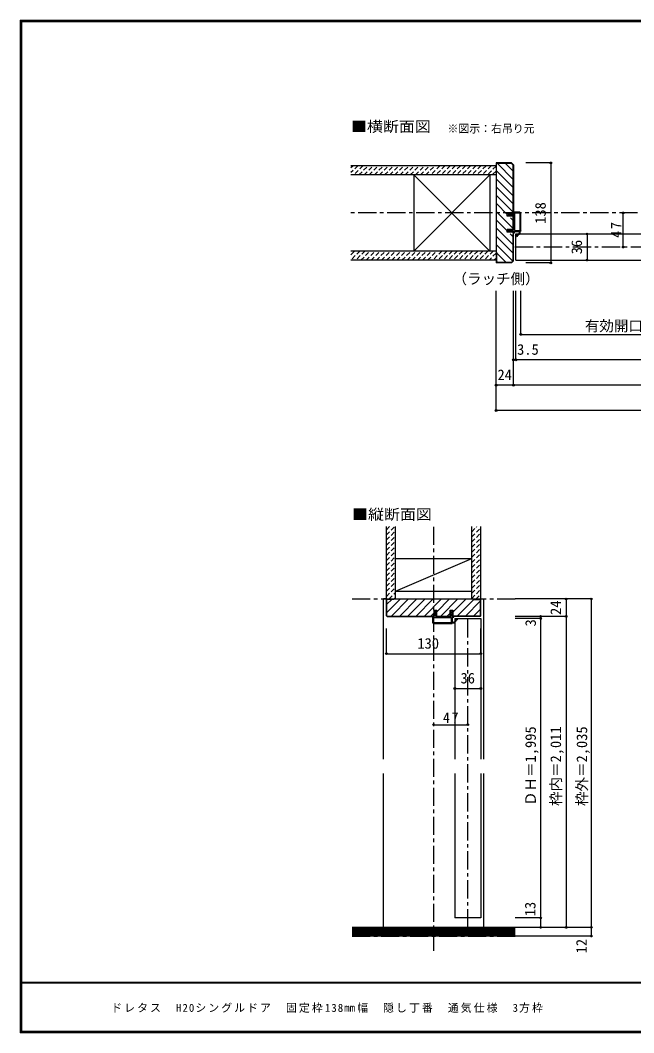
# Model space of a CAD drawing. Units: millimetres at full size, sheet at 1:5. Extents: x -973 to 977, y -718 to 696.
# Drawn here: x -973 to -127, y -701 to 696 of the extents above; entities that cross this region are included whole.
import ezdxf
from ezdxf.enums import TextEntityAlignment as Align

# ---------------------------------------------------------------- set-up
doc = ezdxf.new("R2010")
doc.units = ezdxf.units.MM
doc.header["$LTSCALE"] = 5
doc.header["$PDMODE"] = 32
doc.header["$PDSIZE"] = 2.5
doc.linetypes.add('CHAIN1', pattern=[8, 5, -1, 1, -1])
doc.linetypes.add('DASHED1', pattern=[1.8, 1.2, -0.6])
for name, color, linetype in [('0-0_補助線', 7, 'Continuous'), ('0-1_通り芯', 4, 'CHAIN1'), ('0-3_仕上げ', 2, 'Continuous'), ('0-4_枠', 3, 'Continuous'), ('0-6_扉', 6, 'Continuous'), ('0-A_文字', 3, 'Continuous'), ('0-B_寸法', 7, 'Continuous'), ('0-C_ハッチ', 4, 'DASHED1'), ('F-1_枠', 6, 'Continuous'), ('F-A_文字', 7, 'Continuous')]:
    doc.layers.add(name, color=color, linetype=linetype)
doc.styles.add('ＭＳ ゴシック', font='')
doc.styles.get('ＭＳ ゴシック').set_extended_font_data('MS Gothic')

# ---------------------------------------------------------------- blocks, each defined once
blk = doc.blocks.new('2')
at = {"layer": '0-0_補助線'}
for p, q in [((-9.846, -9.622), (-9.846, 15.078)), ((-8.846, 16.078), (0.354, 16.078)), ((-8.846, 15.878), (0.637, 15.878)), ((-8.446, 14.378), (-8.446, -8.922)), ((-8.146, 14.678), (-1.546, 14.678)), ((-1.246, 14.378), (-1.246, -8.922)), ((0.154, 11.653), (2.154, 11.653)), ((0.154, 11.653), (0.154, -8.497)), ((2.154, 10.953), (2.154, 11.653)), ((3.154, 11.653), (2.512, 10.83)), ((3.154, 11.653), (6.154, 11.653)), ((4.154, 13.753), (4.154, 13.053)), ((5.154, 13.053), (4.512, 13.876)), ((7.154, 13.053), (5.154, 13.053)), ((6.154, 10.953), (6.154, 11.653)), ((7.558, 12.258), (6.516, 10.835)), ((-1.48, -10.622), (-8.846, -10.622)), ((-1.546, -9.222), (-8.146, -9.222)), ((-1.189, -10.85), (-0.732, -12.694)), ((0.354, -12.922), (-0.441, -12.922)), ((0.154, -8.497), (2.154, -8.497)), ((4.154, -9.897), (0.154, -9.897)), ((0.154, -9.897), (0.154, -10.622)), ((0.154, -10.622), (0.645, -12.548)), ((2.154, -7.797), (2.154, -8.497)), ((3.154, -8.497), (2.512, -7.674)), ((3.154, -8.497), (6.154, -8.497)), ((4.154, -10.597), (4.154, -9.897)), ((5.154, -9.897), (4.512, -10.72)), ((7.154, -9.897), (5.154, -9.897)), ((6.154, -7.797), (6.154, -8.497)), ((7.558, -9.101), (6.516, -7.679))]:
    blk.add_line(p, q, dxfattribs=at)
for points in [[(-9.646, 15.078), (-9.646, -9.622), (-9.846, -9.622)], [(4.154, 13.053), (0.154, 13.053), (0.649, 15.723)]]:
    blk.add_lwpolyline(points, dxfattribs=at)
for centre, radius, start, end in [((-8.846, 15.078), 1, 90, 180), ((-8.846, 15.078), 0.8, 90, 180), ((-8.146, 14.378), 0.3, 90, 180), ((-1.546, 14.378), 0.3, 0, 90), ((0.354, 15.778), 0.3, 349.49875, 90), ((2.354, 10.953), 0.2, 180, 322.03043), ((4.354, 13.753), 0.2, 37.96957, 180), ((6.354, 10.953), 0.2, 180, 323.78053), ((7.154, 12.553), 0.5, 323.78053, 90), ((-8.846, -9.622), 1, 180, 270), ((-2.846, -10.72), 6, 179.06153, 259.29815), ((-8.146, -8.922), 0.3, 180, 270), ((-2.846, -10.72), 5.3, 178.93757, 259.29815), ((-1.546, -8.922), 0.3, 270, 0), ((-1.48, -10.922), 0.3, 13.9282, 90), ((-0.441, -12.622), 0.3, 193.9282, 270), ((0.354, -12.622), 0.3, 270, 14.29438), ((2.354, -7.797), 0.2, 37.96957, 180), ((4.354, -10.597), 0.2, 180, 322.03043), ((6.354, -7.797), 0.2, 36.21947, 180), ((7.154, -9.397), 0.5, 270, 36.21947), ((-3.896, -16.272), 0.35, 259.29815, 79.29815)]:
    blk.add_arc(centre, radius, start, end, dxfattribs=at)
blk.add_point((-3.896, -16.622), dxfattribs=at)

msp = doc.modelspace()

# ---------------------------------------------------------------- linework, layer by layer
at = {"layer": '0-1_通り芯'}
for p, q in [((517.653, 430), (-517.347, 430)), ((293.653, 383), (-293.347, 383)), ((-403.347, -587.913), (-403.347, -2.5)), ((-515.847, -102.5), (-290.847, -102.5)), ((-356.347, -555.5), (-356.347, -126.5)), ((-515.847, -567.5), (-290.847, -567.5))]:
    msp.add_line(p, q, dxfattribs=at)
at = {"layer": '0-3_仕上げ'}
for p, q in [((-317.347, 495), (-517.347, 495)), ((-317.347, 482.5), (-517.347, 482.5)), ((-317.347, 377.5), (-517.347, 377.5)), ((-317.347, 365), (-517.347, 365)), ((-468.347, -102.5), (-468.347, -2.5)), ((-455.847, -102.5), (-455.847, -2.5)), ((-350.847, -102.5), (-350.847, -2.5)), ((-338.347, -102.5), (-338.347, -2.5)), ((-290.847, -555.5), (-515.847, -555.5)), ((-290.847, -567.5), (-515.847, -567.5))]:
    msp.add_line(p, q, dxfattribs=at)
at = {"layer": '0-3_仕上げ', "color": 3}
for p, q in [((-430.847, 482.5), (-430.847, 377.5)), ((-325.847, 482.5), (-325.847, 377.5)), ((-455.847, -46.5), (-350.847, -46.5)), ((-455.847, -91.5), (-350.847, -91.5))]:
    msp.add_line(p, q, dxfattribs=at)
at = {"layer": '0-3_仕上げ', "color": 7}
for p, q in [((-325.847, 377.5), (-430.847, 482.5)), ((-430.847, 377.5), (-325.847, 482.5)), ((-455.847, -91.5), (-350.847, -46.5)), ((-290.847, -557), (-515.847, -557)), ((-290.847, -558.5), (-515.847, -558.5)), ((-290.847, -560), (-515.847, -560)), ((-290.847, -561.5), (-515.847, -561.5)), ((-290.847, -563), (-515.847, -563)), ((-290.847, -564.5), (-515.847, -564.5)), ((-290.847, -566), (-515.847, -566))]:
    msp.add_line(p, q, dxfattribs=at)
at = {"layer": '0-4_枠'}
for p, q in [((-296.175, 499), (-317.347, 499)), ((-317.347, 499), (-317.347, 361)), ((-296.383, 498.5), (-293.847, 495.964)), ((-296.175, 499), (-293.347, 496.172)), ((-293.847, 427), (-293.847, 495.964)), ((-293.347, 496.172), (-293.347, 427)), ((-316.847, 484), (-317.347, 484)), ((-293.347, 425.8), (-301.847, 425.8)), ((-293.847, 407.2), (-293.847, 425.8)), ((-293.347, 407.2), (-293.347, 425.8)), ((-301.847, 403.5), (-301.847, 407.2)), ((-293.347, 407.2), (-301.847, 407.2)), ((-293.347, 403.5), (-301.847, 403.5)), ((-293.847, 364.036), (-293.847, 401)), ((-293.347, 363.828), (-293.347, 401)), ((-316.847, 376), (-317.347, 376)), ((-316.847, 376), (-316.847, 361.5)), ((-296.382, 361.5), (-293.847, 364.036)), ((-296.175, 361), (-293.347, 363.828)), ((-296.175, 361), (-317.347, 361)), ((-296.382, 361.5), (-316.847, 361.5)), ((-468.347, -102.5), (-338.347, -102.5)), ((-467.847, -125.586), (-467.847, -103)), ((-458.347, -103), (-467.847, -103)), ((-458.347, -102.5), (-458.347, -103)), ((-348.347, -103), (-348.347, -102.5)), ((-348.347, -103), (-338.847, -103)), ((-338.847, -125.586), (-338.847, -103)), ((-467.433, -126), (-467.847, -125.586)), ((-402.847, -118), (-399.147, -118)), ((-402.847, -126.5), (-402.847, -118)), ((-399.147, -126.5), (-399.147, -118)), ((-380.547, -126.5), (-380.547, -118)), ((-339.261, -126), (-338.847, -125.586)), ((-467.64, -126.5), (-402.847, -126.5)), ((-467.433, -126), (-402.847, -126)), ((-399.147, -126), (-380.547, -126)), ((-399.147, -126.5), (-380.547, -126.5)), ((-339.261, -126), (-376.847, -126)), ((-339.054, -126.5), (-376.847, -126.5))]:
    msp.add_line(p, q, dxfattribs=at)
at = {"layer": '0-4_枠', "color": 4}
for p, q in [((-468.347, -102.5), (-472.347, -102.5)), ((-472.347, -323.25), (-472.347, -102.5)), ((-338.347, -102.5), (-334.347, -102.5)), ((-334.347, -323.25), (-334.347, -102.5)), ((-472.347, -555.5), (-472.347, -343.25)), ((-334.347, -555.5), (-334.347, -343.25))]:
    msp.add_line(p, q, dxfattribs=at)
at = {"layer": '0-4_枠'}
for points in [[(-316.847, 484), (-316.847, 498.5), (-296.383, 498.5)], [(-301.847, 425.8), (-301.847, 429.5), (-293.347, 429.5)], [(-467.64, -126.5), (-468.347, -125.793), (-468.347, -102.5)], [(-339.054, -126.5), (-338.347, -125.793), (-338.347, -102.5)], [(-380.547, -118), (-376.847, -118), (-376.847, -126.5)]]:
    msp.add_lwpolyline(points, dxfattribs=at)
at = {"layer": '0-6_扉'}
for p, q in [((-289.847, 401), (-8.347, 401)), ((-289.847, 365), (-289.847, 401)), ((-289.847, 365), (-8.347, 365)), ((-374.347, -129.5), (-374.347, -323.25)), ((-374.347, -129.5), (-338.347, -129.5)), ((-338.347, -129.5), (-338.347, -323.25)), ((-374.347, -343.25), (-374.347, -542.5)), ((-338.347, -343.25), (-338.347, -542.5)), ((-338.347, -542.5), (-374.347, -542.5))]:
    msp.add_line(p, q, dxfattribs=at)
at = {"layer": '0-B_寸法', "color": 4}
for p, q in [((-241.925, 499), (-276.447, 499)), ((-241.925, 499), (-241.925, 361)), ((-141.925, 383), (-141.925, 430)), ((-191.925, 401), (-191.925, 365)), ((-241.925, 361), (-276.447, 361)), ((-317.347, 157.5), (-317.347, 322.5)), ((-293.347, 192.5), (-293.347, 322.5)), ((-289.847, 227.5), (-289.847, 322.5)), ((-283.347, 262.5), (-283.347, 322.5)), ((-283.347, 262.5), (256.553, 262.5)), ((293.653, 227.5), (-293.347, 227.5)), ((317.653, 192.5), (-317.347, 192.5)), ((317.653, 157.5), (-317.347, 157.5)), ((-185.99, -102.5), (-290.847, -102.5)), ((-220.847, -102.5), (-220.847, -555.5)), ((-185.99, -102.5), (-185.99, -567.5)), ((-220.847, -126.5), (-290.847, -126.5)), ((-255.847, -129.5), (-290.847, -129.5)), ((-255.847, -126.5), (-255.847, -555.5)), ((-468.347, -177.922), (-468.347, -143.4)), ((-338.347, -177.922), (-338.347, -143.4)), ((-468.347, -177.922), (-338.347, -177.922)), ((-374.347, -225.882), (-338.347, -225.882)), ((-403.347, -275.882), (-356.347, -275.882)), ((-255.847, -542.5), (-290.847, -542.5)), ((-185.99, -555.5), (-290.847, -555.5)), ((-185.99, -567.5), (-290.847, -567.5))]:
    msp.add_line(p, q, dxfattribs=at)
at = {"layer": '0-B_寸法'}
for p in [(-241.925, 499), (-141.925, 430), (-191.925, 401), (-141.925, 383), (-191.925, 365), (-241.925, 361), (-283.347, 262.5), (-293.347, 227.5), (-289.847, 227.5), (-317.347, 192.5), (-293.347, 192.5), (-317.347, 157.5), (-220.847, -102.5), (-185.99, -102.5), (-255.847, -126.5), (-220.847, -126.5), (-255.847, -129.5), (-468.347, -177.922), (-338.347, -177.922), (-374.347, -225.882), (-338.347, -225.882), (-403.347, -275.882), (-356.347, -275.882), (-255.847, -542.5), (-255.847, -555.5), (-220.847, -555.5), (-185.99, -555.5), (-185.99, -567.5)]:
    msp.add_point(p, dxfattribs=at)
at = {"layer": '0-C_ハッチ'}
for p, q in [((-517.347, 492.668), (-515.015, 495)), ((-507.944, 495), (-517.347, 485.597)), ((-500.873, 495), (-513.373, 482.5)), ((-506.302, 482.5), (-493.802, 495)), ((-499.231, 482.5), (-486.731, 495)), ((-492.16, 482.5), (-479.66, 495)), ((-485.089, 482.5), (-472.589, 495)), ((-478.018, 482.5), (-465.518, 495)), ((-470.947, 482.5), (-458.447, 495)), ((-463.876, 482.5), (-451.376, 495)), ((-456.805, 482.5), (-444.305, 495)), ((-449.734, 482.5), (-437.234, 495)), ((-442.662, 482.5), (-430.162, 495)), ((-435.591, 482.5), (-423.091, 495)), ((-428.52, 482.5), (-416.02, 495)), ((-421.449, 482.5), (-408.949, 495)), ((-414.378, 482.5), (-401.878, 495)), ((-394.807, 495), (-407.307, 482.5)), ((-387.736, 495), (-400.236, 482.5)), ((-380.665, 495), (-393.165, 482.5)), ((-373.594, 495), (-386.094, 482.5)), ((-366.523, 495), (-379.023, 482.5)), ((-359.452, 495), (-371.952, 482.5)), ((-352.381, 495), (-364.881, 482.5)), ((-345.31, 495), (-357.81, 482.5)), ((-338.239, 495), (-350.739, 482.5)), ((-331.168, 495), (-343.668, 482.5)), ((-324.096, 495), (-336.596, 482.5)), ((-317.347, 494.678), (-329.525, 482.5)), ((-317.347, 487.607), (-322.454, 482.5)), ((-517.347, 372.46), (-512.307, 377.5)), ((-505.236, 377.5), (-517.347, 365.389)), ((-498.165, 377.5), (-510.665, 365)), ((-503.594, 365), (-491.094, 377.5)), ((-496.523, 365), (-484.023, 377.5)), ((-489.452, 365), (-476.952, 377.5)), ((-482.381, 365), (-469.881, 377.5)), ((-475.31, 365), (-462.81, 377.5)), ((-468.239, 365), (-455.739, 377.5)), ((-461.168, 365), (-448.668, 377.5)), ((-454.096, 365), (-441.596, 377.5)), ((-447.025, 365), (-434.525, 377.5)), ((-439.954, 365), (-427.454, 377.5)), ((-432.883, 365), (-420.383, 377.5)), ((-425.812, 365), (-413.312, 377.5)), ((-418.741, 365), (-406.241, 377.5)), ((-411.67, 365), (-399.17, 377.5)), ((-392.099, 377.5), (-404.599, 365)), ((-385.028, 377.5), (-397.528, 365)), ((-377.957, 377.5), (-390.457, 365)), ((-370.886, 377.5), (-383.386, 365)), ((-363.815, 377.5), (-376.315, 365)), ((-356.744, 377.5), (-369.244, 365)), ((-349.673, 377.5), (-362.173, 365)), ((-342.601, 377.5), (-355.101, 365)), ((-335.53, 377.5), (-348.03, 365)), ((-328.459, 377.5), (-340.959, 365)), ((-321.388, 377.5), (-333.888, 365)), ((-317.347, 374.47), (-326.817, 365)), ((-317.347, 367.399), (-319.746, 365)), ((-468.347, -14.04), (-456.807, -2.5)), ((-468.347, -6.969), (-463.878, -2.5)), ((-468.347, -21.111), (-455.847, -8.611)), ((-350.847, -9.677), (-343.67, -2.5)), ((-350.847, -2.606), (-350.741, -2.5)), ((-350.847, -16.748), (-338.347, -4.248)), ((-350.847, -23.819), (-338.347, -11.319)), ((-468.347, -28.182), (-455.847, -15.682)), ((-468.347, -35.253), (-455.847, -22.753)), ((-350.847, -30.89), (-338.347, -18.39)), ((-350.847, -37.961), (-338.347, -25.461)), ((-468.347, -42.324), (-455.847, -29.824)), ((-468.347, -49.395), (-455.847, -36.895)), ((-350.847, -45.032), (-338.347, -32.532)), ((-350.847, -52.103), (-338.347, -39.603)), ((-468.347, -56.466), (-455.847, -43.966)), ((-468.347, -63.537), (-455.847, -51.037)), ((-350.847, -59.174), (-338.347, -46.674)), ((-350.847, -66.246), (-338.347, -53.746)), ((-468.347, -70.608), (-455.847, -58.108)), ((-468.347, -77.679), (-455.847, -65.179)), ((-350.847, -73.317), (-338.347, -60.817)), ((-350.847, -80.388), (-338.347, -67.888)), ((-468.347, -84.751), (-455.847, -72.251)), ((-468.347, -91.822), (-455.847, -79.322)), ((-350.847, -87.459), (-338.347, -74.959)), ((-350.847, -94.53), (-338.347, -82.03)), ((-468.347, -98.893), (-455.847, -86.393)), ((-464.811, -102.428), (-455.847, -93.464)), ((-350.847, -101.601), (-338.347, -89.101)), ((-344.675, -102.5), (-338.347, -96.172)), ((-457.812, -102.5), (-455.847, -100.535))]:
    msp.add_line(p, q, dxfattribs=at)
at = {"layer": '0-C_ハッチ', "linetype": 'Continuous'}
for p, q in [((-315.994, 498.5), (-293.847, 476.353)), ((-304.68, 498.5), (-293.847, 487.666)), ((-317.347, 477.225), (-293.847, 453.725)), ((-316.847, 488.039), (-293.847, 465.039)), ((-317.347, 465.912), (-293.847, 442.412)), ((-317.347, 454.598), (-293.847, 431.098)), ((-317.347, 443.284), (-301.063, 427)), ((-317.347, 431.97), (-293.847, 408.47)), ((-317.347, 420.657), (-301.39, 404.7)), ((-297.363, 423.3), (-293.847, 419.784)), ((-317.347, 409.343), (-293.847, 385.843)), ((-317.347, 398.029), (-293.847, 374.529)), ((-297.69, 401), (-293.847, 397.157)), ((-317.347, 386.716), (-294.257, 363.626)), ((-316.847, 374.902), (-303.445, 361.5)), ((-316.847, 363.588), (-314.759, 361.5)), ((-467.847, -121.12), (-449.227, -102.5)), ((-467.847, -109.806), (-461.041, -103)), ((-461.414, -126), (-437.914, -102.5)), ((-450.1, -126), (-426.6, -102.5)), ((-438.786, -126), (-415.286, -102.5)), ((-427.472, -126), (-403.972, -102.5)), ((-416.159, -126), (-392.659, -102.5)), ((-399.147, -120.302), (-381.345, -102.5)), ((-393.531, -126), (-370.031, -102.5)), ((-376.847, -120.63), (-358.717, -102.5)), ((-370.904, -126), (-347.904, -103)), ((-359.59, -126), (-338.847, -105.257)), ((-407.345, -126), (-402.847, -121.502)), ((-384.717, -126), (-380.547, -121.83)), ((-348.276, -126), (-338.847, -116.571))]:
    msp.add_line(p, q, dxfattribs=at)
at = {"layer": 'F-1_枠'}
for p, q in [((-973.347, 695.833), (-973.347, -700.833)), ((-973.347, 695.833), (976.653, 695.833)), ((-973.347, 695), (976.653, 695)), ((-973.347, 694.167), (976.653, 694.167)), ((-972.514, 695.833), (-972.514, -700.833)), ((-971.68, 695.833), (-971.68, -700.833)), ((976.653, -631.667), (-973.347, -631.667)), ((976.653, -632.5), (-973.347, -632.5)), ((976.653, -699.167), (-973.347, -699.167)), ((976.653, -700), (-973.347, -700)), ((976.653, -700.833), (-973.347, -700.833))]:
    msp.add_line(p, q, dxfattribs=at)

# ---------------------------------------------------------------- block references
at = {"layer": '0-0_補助線', "xscale": -1}
msp.add_blockref('2', (-293.193, 414.922), dxfattribs=at)
at = {"layer": '0-0_補助線', "rotation": 90}
msp.add_blockref('2', (-388.269, -126.654), dxfattribs=at)

# ---------------------------------------------------------------- texts
at = {"layer": '0-A_文字', "color": 7, "style": 'ＭＳ ゴシック', "width": 1.1}
for s, p in [('■横断面図', (-517.347, 537.5)), ('■縦断面図', (-515.847, 2.5))]:
    msp.add_text(s, height=14.66, dxfattribs=at).set_placement(p, align=Align.BOTTOM_LEFT)
at = {"layer": '0-A_文字', "color": 7, "style": 'ＭＳ ゴシック'}
for s, height, p in [('※図示：右吊り元', 11, (-384.267, 537.5)), ('（ラッチ側）', 14.66, (-377.347, 327.5))]:
    msp.add_text(s, height=height, dxfattribs=at).set_placement(p, align=Align.BOTTOM_LEFT)
at = {"layer": '0-B_寸法', "style": 'ＭＳ ゴシック'}
for s, p in [('138', (-244.425, 415)), ('36', (-194.425, 373)), ('24', (-223.347, -124.5)), ('3', (-258.01, -140.385)), ('枠内＝2,011', (-223.347, -388)), ('ＤＨ＝1,995', (-258.027, -388)), ('枠外＝2,035', (-187.333, -388)), ('13', (-258.556, -540.215)), ('12', (-187.906, -591.376))]:
    msp.add_text(s, height=14.66, rotation=90, dxfattribs=at).set_placement(p, align=Align.BOTTOM_LEFT)
for s, p in [('有効開口寸法＝753（683）<663>［640］', (-194.847, 262.5)), ('3.5', (-288.361, 230)), ('24', (-315.347, 195)), ('130', (-425.847, -175.422)), ('36', (-366.347, -223.382))]:
    msp.add_text(s, height=14.66, dxfattribs=at).set_placement(p, align=Align.BOTTOM_LEFT)
at = {"layer": '0-B_寸法', "insert": (-144.425, 395.875), "char_height": 14.66, "attachment_point": 7, "rotation": 90, "style": 'ＭＳ ゴシック'}
msp.add_mtext('\\T1.27;\\W0.95;47', dxfattribs=at)
at = {"layer": '0-B_寸法', "insert": (-390.472, -273.382), "char_height": 14.66, "attachment_point": 7, "style": 'ＭＳ ゴシック'}
msp.add_mtext('\\T1.27;\\W0.95;47', dxfattribs=at)
at = {"layer": 'F-A_文字', "insert": (-847.938, -673.333), "char_height": 11, "attachment_point": 7, "style": 'ＭＳ ゴシック'}
msp.add_mtext('\\T1.19;ドレタス\u3000H20シングルドア\u3000固定枠138㎜幅\u3000隠し丁番\u3000通気仕様\u30003方枠', dxfattribs=at)

doc.saveas('drawing.dxf')
